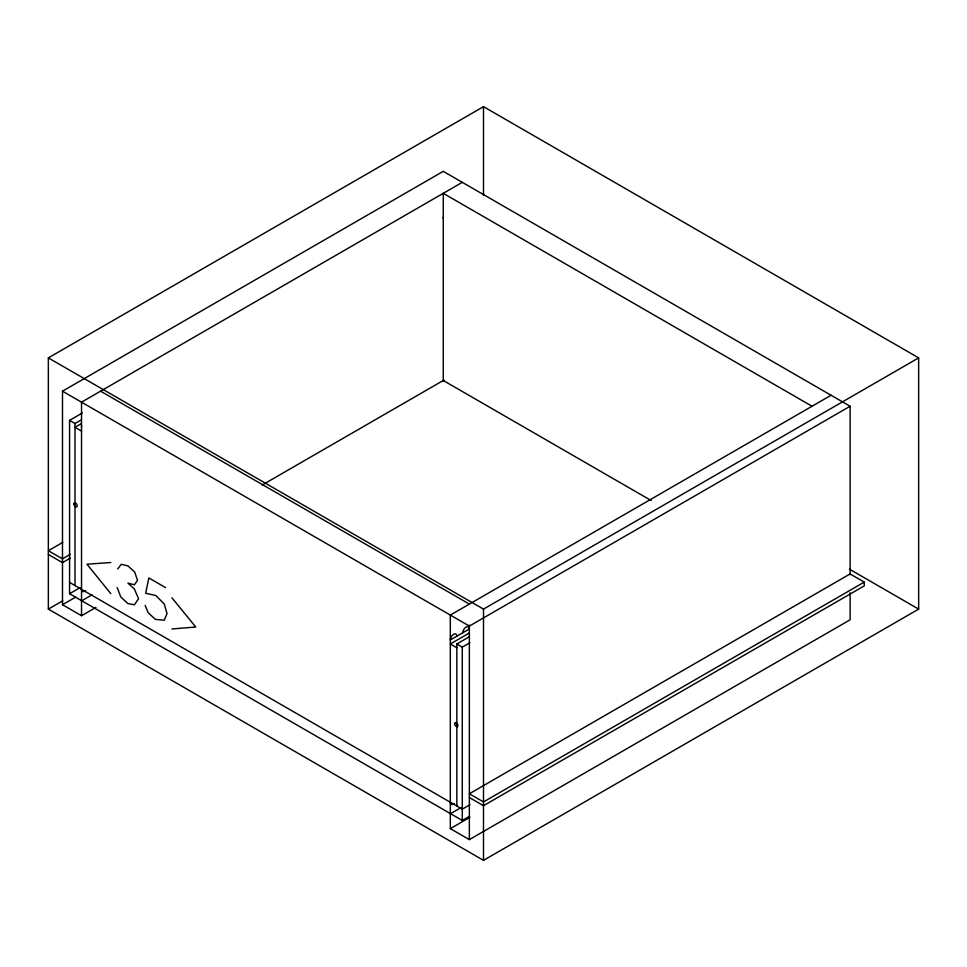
<?xml version="1.0" encoding="UTF-8"?>
<svg xmlns="http://www.w3.org/2000/svg" width="967" height="967" viewBox="0 0 967 967"><rect width="100%" height="100%" fill="white"/><g stroke="black" fill="none" stroke-linecap="round" stroke-linejoin="round"><path stroke-width="1.45" d="M117.696 568.934L121.286 564.317L127.934 565.888L134.703 572.065L137.483 580.357L134.377 584.781L127.934 583.113L134.377 589.024L138.571 598.73L134.377 604.798L127.934 603.565L120.766 596.941L117.188 587.537M48.35 357.887L483.5 106.648L918.65 357.887L918.65 609.113L483.5 860.352L48.35 609.113L48.35 357.887L483.5 609.113L918.65 357.887M95.926 607.397L81.53 615.713L62.492 604.726L62.492 391.176L443.249 171.34L850.114 406.249L850.114 574.676M462.286 182.34L81.53 402.163L81.53 615.713M468.826 816.692L462.286 820.463L69.564 593.726L69.564 420.379L82.255 413.054M69.564 420.379L75.003 423.522L81.349 419.859M81.349 423.619L75.003 427.281L81.53 431.052M62.746 542.39L48.35 550.707L62.492 558.866L70.337 554.333M70.337 558.104L62.492 562.637L48.35 554.478M69.564 593.726L80.031 587.682M262.093 485.083L443.974 380.079M48.35 609.113L62.722 600.821M62.492 604.726L75.571 597.171M81.53 600.894L91.998 594.85M831.076 395.249L450.32 615.085L450.32 828.634L469.358 839.622L850.114 619.799L850.114 592.723M850.114 406.249L469.358 626.072L62.492 391.176M469.358 632.986L450.32 643.974L456.847 647.745M456.847 806.019L456.847 643.974L469.539 636.649M456.847 643.974L462.286 647.116L469.902 642.717M450.32 813.803L460.788 807.759M469.902 804.762L462.286 809.161L69.564 582.424M864.256 582.11L483.5 801.933L469.358 793.774L850.114 573.939L864.256 582.11L864.256 585.881L483.5 805.704L469.358 797.545M450.32 828.634L469.95 817.296M171.933 628.961L195.757 627.015L171.933 597.811M110.794 562.516L86.97 564.208L110.794 593.665M812.038 406.249L443.249 193.327L443.249 380.49A4.617 2.659 -60 0 0 443.357 381.409M849.389 569.128L918.65 609.113M443.249 380.49L651.178 500.543M100.568 391.176L469.358 604.085M165.55 587.598L148.833 577.94L145.679 593.279L155.832 595.527L164.305 604.037L167.037 613.525L164.305 620.198L155.336 619.376L148.036 612.546L145.183 605.415M483.5 106.648L483.5 195.407M483.5 609.113L483.5 860.352M469.358 625.226L469.358 839.622M462.286 647.116L462.286 820.463M75.003 423.522L75.003 585.567M454.43 803.517A4.617 2.659 -60 0 1 450.32 802.247M85.64 590.595A4.617 2.659 -60 0 1 81.53 589.338M443.249 218.204A4.617 2.659 -60 0 1 443.357 217.164M81.53 427.039A4.617 2.659 -60 0 1 81.639 426M462.83 632.732A4.617 2.659 -60 0 1 466.094 627.075A4.617 2.659 -60 0 1 469.358 628.961L450.32 639.949A4.617 2.659 -60 0 1 453.583 634.304A4.617 2.659 -60 0 1 456.847 636.189M454.671 723.739A2.309 1.33 60 0 0 457.113 726.785A2.309 1.33 60 0 0 457.125 723.521A2.309 1.33 60 0 0 454.671 723.739M73.915 503.916A2.309 1.33 60 0 0 76.369 506.962A2.309 1.33 60 0 0 76.357 503.698A2.309 1.33 60 0 0 73.915 503.916"/></g></svg>
